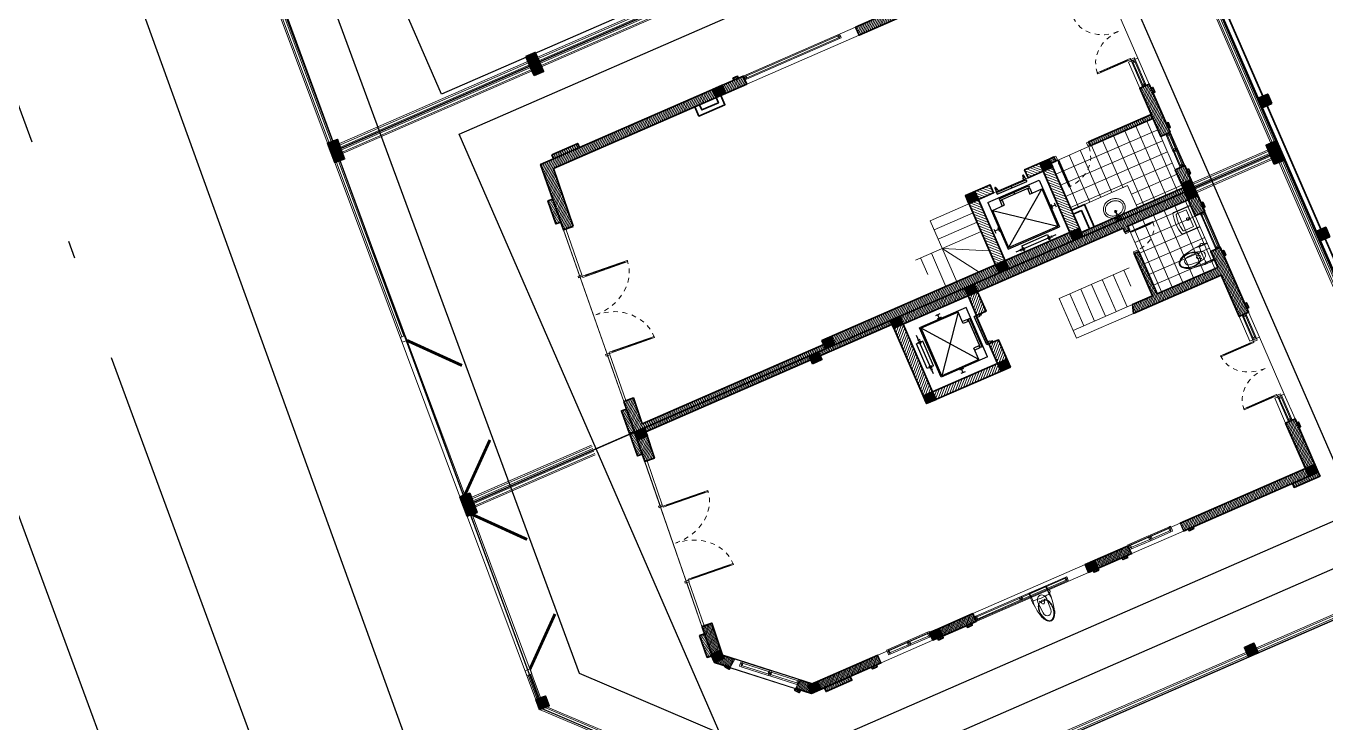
# Model space of a CAD drawing. Header units: millimetres. Extents: x 567980 to 569372, y 2065777 to 2066674.
# Drawn here: x 568688.23 to 568715.82, y 2066384.12 to 2066398.9 of the extents above; entities that cross this region are included whole.
import ezdxf
from ezdxf.xclip import XClip

# ---------------------------------------------------------------- set-up
doc = ezdxf.new("R2010")
doc.units = ezdxf.units.MM
for name, pattern in [('ACAD_ISO10W100', [18.5, 12, -3, 0.5, -3]), ('CENTER', [3, 1.5, -0.5, 0.5, -0.5]), ('HIDDEN', [0.75, 0.5, -0.25]), ('HIDDEN2', [0.1875, 0.125, -0.0625])]:
    doc.linetypes.add(name, pattern=pattern)
for name, color, linetype, lineweight in [('A-COT VACH', 2, 'Continuous', 35), ('A-CUA', 25, 'Continuous', 5), ('A-DIM', 251, 'Continuous', 15), ('A-HATCH', 251, 'Continuous', 5), ('A-NET KHUAT', 250, 'HIDDEN', 9), ('A-NET THAY', 125, 'Continuous', 18), ('A-NOI THAT', 44, 'Continuous', 9), ('A-TRUC', 250, 'CENTER', 5), ('A-TUONG', 255, 'Continuous', 35), ('boDnv', 54, 'Continuous', 25), ('E-NoiThat', 32, 'Continuous', 9)]:
    doc.layers.add(name, color=color, linetype=linetype, lineweight=lineweight)
for name, color, linetype in [('A-NOITHAT', 252, 'Continuous'), ('ChiaLo', 128, 'CENTER'), ('datOlienke', 42, 'Continuous'), ('LogDg', 7, 'Continuous'), ('LoLK', 6, 'Continuous'), ('QH', 7, 'Continuous'), ('QUYEN', 7, 'Continuous'), ('TimDg', 222, 'Continuous'), ('ViaHeS', 32, 'Continuous')]:
    doc.layers.add(name, color=color, linetype=linetype)
doc.styles.add('rms', font='romans.shx', dxfattribs={"width": 0.7, "bigfont": 'vns.shx'})
doc.linetypes.add('ADL', pattern='A,0.125,-0.15,["++",rms,S=0.5,R=0,X=0,Y=-0.2245],-1.35,1.125', length=2.75)
pattern_1 = [(45, (-145477.46, 881910), (-39.7747564, 39.7747564), [])]
pattern_2 = [(45, (-120.69891, 437.5), (-0.0265165043, 0.0265165043), [])]
pattern_3 = [(45, (0, 0), (-39.7748, 39.7748), [])]

# ---------------------------------------------------------------- blocks, each defined once
blk = doc.blocks.new('NEN')
at = {"layer": 'boDnv', "color": 10, "linetype": 'ADL', "ltscale": 0.25}
blk.add_lwpolyline([(156.672, 80.693), (146.026, 101.979), (139.956, 104.181), (-3.204, 41.78), (-5.746, 35.822), (2.49, 13.482), (8.01, 11.127), (154.618, 75.032)], close=True, dxfattribs=at)
at = {"layer": 'ChiaLo', "ltscale": 5}
blk.add_line((21.21, 15.791), (7.393, 47.49), dxfattribs=at)
for points in [[(152.12, 92.029), (-2.661, 24.563)], [(17.383, 24.572), (0.111, 17.044)]]:
    blk.add_lwpolyline(points, dxfattribs=at)
at = {"layer": 'datOlienke'}
blk.add_lwpolyline([(157.758, 80.756), (146.742, 102.783), (139.922, 105.257), (-3.967, 42.538), (-6.821, 35.849), (1.701, 12.732), (8.014, 10.038), (155.411, 74.287)], close=True, dxfattribs=at)
at = {"layer": 'LogDg'}
blk.add_lwpolyline([(-1.168, 12.049), (-9.545, 35.211, -0.395588), (-5.218, 45.265), (140.335, 108.71, -0.398858), (150.687, 104.955), (161.697, 82.941, -0.429738), (157.739, 72.029), (9.552, 7.436, -0.433088)], format="xyb", close=True, dxfattribs=at)
blk.add_lwpolyline([(-68.344, 77.848, 0.398827), (-76.611, 58.929), (-51.692, -9.967, 0.433046), (-40.973, -14.58), (-10.717, -1.397, 0.39741), (-6.406, 8.704), (-33.979, 83.495, 0.431261), (-44.682, 88.062), (-45.111, 87.874, -0.003775), (-68.344, 77.848)], format="xyb", dxfattribs=at)
at = {"layer": 'LoLK'}
for points in [[(10.989, 39.239), (-5.432, 32.081), (-2.661, 24.563), (14.186, 31.906)], [(19.686, 34.303), (14.186, 31.906), (17.383, 24.572), (21.21, 15.791), (26.711, 18.188)], [(14.186, 31.906), (-2.661, 24.563), (0.111, 17.044), (17.383, 24.572)], [(17.383, 24.572), (0.111, 17.044), (1.701, 12.732), (8.014, 10.038), (21.21, 15.791)]]:
    blk.add_lwpolyline(points, close=True, dxfattribs=at)
at = {"layer": 'TimDg', "linetype": 'ACAD_ISO10W100', "ltscale": 0.75}
blk.add_lwpolyline([(-50.184, 141.003), (-36.235, 98.288), (0, 0)], dxfattribs=at)
at = {"layer": 'ViaHeS'}
blk.add_lwpolyline([(157.758, 80.756), (146.742, 102.783), (139.922, 105.257), (-3.967, 42.538), (-6.821, 35.849), (1.701, 12.732), (8.014, 10.038), (155.411, 74.287)], close=True, dxfattribs=at)
blk = doc.blocks.new('NEN M01')
at = {"layer": 'datOlienke'}
blk.add_lwpolyline([(4.737, 4.993), (3.439, 29.587), (-1.824, 34.58), (-158.789, 34.58), (-164.078, 29.588), (-165.502, 4.992), (-160.791, 0), (0, 0)], close=True, dxfattribs=at)
at = {"layer": 'LoLK'}
for points in [[(-146.396, 25.58), (-164.31, 25.58), (-164.773, 17.58), (-146.396, 17.58)], [(-146.396, 17.58), (-164.773, 17.58), (-165.236, 9.58), (-146.396, 9.58)], [(-140.396, 17.58), (-146.396, 17.58), (-146.396, 9.58), (-146.396, 0), (-140.396, 0)], [(-146.396, 9.58), (-165.236, 9.58), (-165.502, 4.992), (-160.791, 0), (-146.396, 0)]]:
    blk.add_lwpolyline(points, close=True, dxfattribs=at)
blk = doc.blocks.new('cot 220')
at = {"layer": 'A-COT VACH'}
h = blk.add_hatch(color=256, dxfattribs=at)
h.dxf.hatch_style = 1
h.paths.add_polyline_path([(110, 110), (-110, 110), (-110, -110), (110, -110)])
blk.add_lwpolyline([(-110, -110), (110, -110), (110, 110), (-110, 110)], close=True, dxfattribs=at)
blk = doc.blocks.new('MB T1 A6...')
at = {"layer": 'A-TUONG'}
for p, q in [((6, -2), (6, -14.11)), ((5.89, -2.22), (5.89, -6.8)), ((5.89, -7.02), (5.89, -9.88)), ((5.89, -10.1), (5.89, -13.78))]:
    blk.add_line(p, q, dxfattribs=at)
at = {"layer": 'A-COT VACH', "xscale": 0.001, "yscale": 0.001, "zscale": 0.001}
for p in [(5.89, -6.91), (5.89, -9.99)]:
    blk.add_blockref('cot 220', p, dxfattribs=at)
blk = doc.blocks.new('AP11B2')
at = {"layer": 'A-NOITHAT'}
for p, q in [((-435, 1392), (-435, 1442)), ((-385, 1392), (-385, 1442)), ((-335, 1442), (-385, 1442)), ((360, 1492), (-360, 1492)), ((-360, 1342), (-360, 1492)), ((-335, 1392), (-335, 1442)), ((385, 1442), (335, 1442)), ((335, 1392), (335, 1442)), ((360, 1342), (360, 1492)), ((385, 1392), (385, 1442)), ((435, 1392), (435, 1442)), ((-725, 166), (-725, 1292)), ((725, 1292), (-725, 1292)), ((-695, 366), (-695, 1262)), ((695, 1262), (-695, 1262)), ((695, 366), (-695, 1262)), ((-695, 366), (695, 1262)), ((558, 1417), (-568, 1417)), ((-335, 1392), (-385, 1392)), ((360, 1342), (-360, 1342)), ((385, 1392), (335, 1392)), ((695, 366), (695, 1262)), ((725, 166), (725, 1292)), ((-850, 757), (-850, 857)), ((-750, 807), (-850, 807)), ((-750, 757), (-750, 857)), ((750, 757), (750, 857)), ((750, 807), (850, 807)), ((850, 757), (850, 857)), ((-360, 366), (-695, 366)), ((-420, 246), (-420, 366)), ((-360, 246), (-360, 366)), ((695, 366), (360, 366)), ((360, 246), (360, 366)), ((420, 246), (420, 366)), ((725, 166), (-725, 166)), ((-360, 246), (-420, 246)), ((417, 226), (-417, 226)), ((-417, 186), (-417, 226)), ((417, 186), (-417, 186)), ((417, 79), (-417, 79)), ((-417, 39), (-417, 79)), ((417, 39), (-417, 39)), ((-407, -67), (-407, 25)), ((-367, 25), (-407, 25)), ((-357, -15), (-357, 15)), ((0, 186), (0, 226)), ((0, 39), (0, 79)), ((357, -15), (357, 15)), ((420, 246), (360, 246)), ((407, 25), (367, 25)), ((407, -67), (407, 25)), ((417, 186), (417, 226)), ((417, 39), (417, 79)), ((-387, -77), (-397, -77)), ((-377, -67), (-377, -25)), ((-367, -25), (-377, -25)), ((377, -25), (367, -25)), ((377, -67), (377, -25)), ((397, -77), (387, -77))]:
    blk.add_line(p, q, dxfattribs=at)
for centre, start, end in [((-367, 15), 0, 90), ((367, 15), 90, 180), ((-397, -67), 180, 270), ((-387, -67), 270, 0), ((-367, -15), 270, 0), ((367, -15), 180, 270), ((387, -67), 180, 270), ((397, -67), 270, 0)]:
    blk.add_arc(centre, 10, start, end, dxfattribs=at)
for p in [(-900, 0), (900, 0)]:
    blk.add_point(p, dxfattribs=at)
blk = doc.blocks.new('thang may')
at = {"layer": 'A-HATCH'}
h = blk.add_hatch(dxfattribs=at)
h.set_pattern_fill('ANSI31', color=256, scale=450)
h.set_pattern_definition(pattern_1)
h.paths.add_polyline_path([(0, 0), (-2120, 0), (-2120, 1940), (-1350, 1940), (-1350, 1720), (-1900, 1720), (-1900, 220), (0, 220)])
h = blk.add_hatch(dxfattribs=at)
h.set_pattern_fill('ANSI31', color=256, scale=450)
h.set_pattern_definition(pattern_1)
edge = h.paths.add_edge_path()
edge.add_line((0, 1720), (0, 1940))
edge.add_line((0, 1940), (-550, 1940))
edge.add_line((-550, 1940), (-550, 1720))
edge.add_line((-550, 1720), (0, 1720))
at = {"layer": 'A-NET THAY'}
blk.add_line((-1350, 1720), (-550, 1720), dxfattribs=at)
at = {"layer": 'A-TUONG'}
blk.add_lwpolyline([(0, 0), (-2120, 0), (-2120, 1940), (-1350, 1940), (-1350, 1720), (-1900, 1720), (-1900, 220), (0, 220)], close=True, dxfattribs=at)
blk.add_lwpolyline([(0, 1720), (0, 1940), (-550, 1940), (-550, 1720), (0, 1720)], dxfattribs=at)
at = {"layer": 'E-NoiThat', "xscale": 0.9583333333333351, "yscale": 0.9583333333333351, "zscale": 0.9583333333333351, "rotation": 180}
blk.add_blockref('AP11B2', (-950, 1744), dxfattribs=at)
blk = doc.blocks.new('A$C309909F8')
at = {"linetype": 'Continuous'}
for p, q in [((0, 0), (0, 393)), ((62, 125), (62, 345)), ((537, 125), (537, 345)), ((600, 0), (600, 393)), ((600, 62), (0, 62)), ((537, 125), (62, 125)), ((600, 0), (0, 0))]:
    blk.add_line(p, q, dxfattribs=at)
blk.add_circle((300, 172), 32.5, dxfattribs=at)
for centre, radius, start, end in [((25, 393), 25, 103.0639, 180), ((300, -792), 1242, 76.9429, 103.0639), ((85, 345), 22.5, 100.7136, 180), ((300, -792), 1179, 79.2936, 100.7136), ((515, 345), 22.5, 0, 79.2936), ((575, 393), 25, 0, 76.9429)]:
    blk.add_arc(centre, radius, start, end, dxfattribs=at)
blk = doc.blocks.new('xi')
for p, q in [((31751, -119432), (31751, -119586)), ((31977, -119418), (31763, -119418)), ((31977, -119418), (32191, -119418)), ((32202, -119432), (32202, -119586)), ((31855, -119684), (31870, -119914)), ((31858, -119700), (31867, -119700)), ((31879, -119691), (32075, -119691)), ((31900, -119663), (31900, -119691)), ((31902, -119661), (31912, -119661)), ((31914, -119663), (31914, -119691)), ((31914, -119678), (31927, -119678)), ((31929, -119680), (31929, -119691)), ((32025, -119680), (32025, -119691)), ((32040, -119678), (32027, -119678)), ((32040, -119663), (32040, -119691)), ((32052, -119661), (32042, -119661)), ((32054, -119663), (32054, -119691)), ((32098, -119684), (32083, -119914)), ((32096, -119700), (32087, -119700)), ((32234, -119513), (32202, -119517)), ((32215, -119526), (32202, -119526)), ((32215, -119563), (32202, -119563)), ((32234, -119573), (32202, -119569)), ((32215, -119516), (32215, -119571)), ((32256, -119534), (32256, -119553))]:
    blk.add_line(p, q)
blk.add_circle((31977, -119703), 42.5)
for points in [[(31726, -119541), (31726, -119510), (31728, -119478), (31732, -119447)], [(31732, -119447), (31733, -119431), (31746, -119418), (31763, -119418)], [(31751, -119432), (31751, -119424), (31758, -119418), (31766, -119418)], [(32187, -119418), (32195, -119418), (32202, -119424), (32202, -119432)], [(32191, -119418), (32207, -119418), (32220, -119431), (32221, -119447)], [(32221, -119447), (32224, -119469), (32226, -119492), (32226, -119514)], [(31732, -119673), (31727, -119629), (31725, -119585), (31726, -119541)], [(31790, -119971), (31759, -119874), (31740, -119774), (31732, -119673)], [(31735, -119709), (31735, -119679), (31738, -119650), (31744, -119622)], [(31744, -119622), (31747, -119614), (31752, -119607), (31758, -119601)], [(31758, -119601), (31754, -119597), (31751, -119592), (31751, -119586)], [(31977, -119611), (31904, -119610), (31831, -119607), (31758, -119601)], [(31801, -119805), (31810, -119769), (31827, -119734), (31850, -119704)], [(31820, -119788), (31832, -119754), (31849, -119723), (31871, -119695)], [(31850, -119704), (31852, -119701), (31854, -119700), (31858, -119700)], [(31871, -119695), (31873, -119692), (31875, -119691), (31879, -119691)], [(31900, -119663), (31900, -119662), (31901, -119661), (31902, -119661)], [(31912, -119661), (31913, -119661), (31914, -119662), (31914, -119663)], [(31927, -119678), (31928, -119678), (31929, -119679), (31929, -119680)], [(32195, -119601), (32122, -119607), (32050, -119610), (31977, -119611)], [(32025, -119680), (32025, -119679), (32026, -119678), (32027, -119678)], [(32040, -119663), (32040, -119662), (32041, -119661), (32042, -119661)], [(32052, -119661), (32053, -119661), (32054, -119662), (32054, -119663)], [(32075, -119691), (32078, -119691), (32081, -119692), (32083, -119695)], [(32083, -119695), (32104, -119723), (32122, -119754), (32134, -119788)], [(32096, -119700), (32099, -119700), (32102, -119701), (32104, -119704)], [(32104, -119704), (32127, -119734), (32143, -119769), (32152, -119805)], [(32221, -119673), (32214, -119774), (32194, -119874), (32163, -119971)], [(32202, -119586), (32202, -119592), (32199, -119597), (32195, -119601)], [(32195, -119601), (32201, -119607), (32206, -119614), (32209, -119622)], [(32209, -119622), (32215, -119650), (32218, -119679), (32218, -119709)], [(32228, -119573), (32227, -119606), (32225, -119639), (32221, -119673)], [(31797, -119926), (31789, -119886), (31790, -119845), (31801, -119805)], [(31803, -120001), (31798, -119992), (31793, -119981), (31790, -119971)], [(31899, -120097), (31831, -120035), (31796, -119943), (31805, -119851)], [(31882, -120098), (31839, -120049), (31809, -119990), (31797, -119926)], [(31868, -120091), (31842, -120065), (31820, -120035), (31803, -120001)], [(31805, -119851), (31807, -119829), (31812, -119808), (31820, -119788)], [(31977, -120018), (31919, -120018), (31872, -119972), (31870, -119914)], [(32083, -119914), (32082, -119972), (32034, -120018), (31977, -120018)], [(32148, -119851), (32158, -119943), (32123, -120035), (32054, -120097)], [(32157, -119926), (32144, -119990), (32115, -120049), (32071, -120098)], [(32151, -120001), (32134, -120035), (32112, -120065), (32085, -120091)], [(32134, -119788), (32141, -119808), (32146, -119829), (32148, -119851)], [(32163, -119971), (32160, -119981), (32156, -119992), (32151, -120001)], [(32152, -119805), (32163, -119845), (32165, -119886), (32157, -119926)], [(31977, -120138), (31936, -120138), (31896, -120121), (31868, -120091)], [(32054, -120097), (32010, -120138), (31943, -120138), (31899, -120097)], [(32085, -120091), (32057, -120121), (32018, -120138), (31977, -120138)]]:
    blk.add_open_spline(points, degree=3)
for points in [[(31855, -119684), (31847, -119617), (31896, -119556), (31963, -119549), (31968, -119548), (31972, -119548), (31977, -119548)], [(31977, -119548), (32044, -119548), (32099, -119603), (32099, -119670), (32099, -119675), (32099, -119679), (32098, -119684)], [(32234, -119513), (32245, -119512), (32256, -119521), (32256, -119533), (32256, -119534), (32256, -119534), (32256, -119534)], [(32256, -119553), (32256, -119564), (32246, -119574), (32234, -119574), (32234, -119574), (32234, -119574), (32234, -119573)], [(32071, -120098), (32024, -120150), (31944, -120154), (31892, -120107), (31888, -120104), (31885, -120101), (31882, -120098)]]:
    blk.add_open_spline(points, degree=3, knots=[0, 0, 0, 0, 1, 1, 1, 2, 2, 2, 2])
blk = doc.blocks.new('*U404')
at = {"layer": 'A-CUA', "color": 32}
for points in [[(60, -40), (45, -40), (45, -18), (0, -18), (0, -40), (0, -40), (0, -82), (0, -82), (0, -103), (45, -103), (45, -82), (60, -82)], [(30, -82), (60, -82), (60, -40), (30, -40)], [(1292, -82), (1262, -82), (1262, -40), (1292, -40)], [(1322, -82), (1307, -82), (1307, -40), (1322, -40), (1322, -18), (1277, -18), (1277, -40), (1292, -40), (1292, -82), (1277, -82), (1277, -103), (1322, -103)], [(1307, -82), (1337, -82), (1337, -40), (1307, -40)], [(2540, -40), (2555, -40), (2555, -18), (2600, -18), (2600, -40), (2600, -40), (2600, -82), (2600, -82), (2600, -103), (2555, -103), (2555, -82), (2540, -82)], [(2570, -82), (2540, -82), (2540, -40), (2570, -40)]]:
    blk.add_lwpolyline(points, close=True, dxfattribs=at)
at = {"layer": 'A-CUA', "color": 37, "lineweight": -2}
for points in [[(45, -18), (1277, -18), (1277, -40), (45, -40)], [(45, -82), (1277, -82), (1277, -103), (45, -103)], [(2555, -18), (1322, -18), (1322, -40), (2555, -40)], [(2555, -82), (1322, -82), (1322, -103), (2555, -103)]]:
    blk.add_lwpolyline(points, close=True, dxfattribs=at)
blk = doc.blocks.new('A$C1a95cbaf')
at = {"layer": 'A-HATCH'}
h = blk.add_hatch(dxfattribs=at)
h.set_pattern_fill('ANSI31', color=256, scale=300)
h.set_pattern_definition([(45, (-121341.862, 350750.01), (-26.5165043, 26.5165043), [])])
h.paths.add_polyline_path([(110, 600), (0, 600), (0, 0), (110, 0)])
at = {"layer": 'A-TUONG', "elevation": 0}
blk.add_lwpolyline([(110, 0), (0, 0), (0, 600), (110, 600)], close=True, dxfattribs=at)
blk = doc.blocks.new('*U399')
at = {"layer": 'A-CUA', "color": 32}
for points in [[(60, -40), (45, -40), (45, -10), (0, -10), (0, -40), (0, -40), (0, -90), (0, -90), (0, -120), (45, -120), (45, -90), (60, -90)], [(30, -90), (60, -90), (60, -40), (30, -40)], [(593, -90), (563, -90), (563, -40), (593, -40)], [(623, -90), (608, -90), (608, -40), (623, -40), (623, -10), (578, -10), (578, -40), (593, -40), (593, -90), (578, -90), (578, -120), (623, -120)], [(608, -90), (638, -90), (638, -40), (608, -40)], [(1140, -40), (1155, -40), (1155, -10), (1200, -10), (1200, -40), (1200, -40), (1200, -90), (1200, -90), (1200, -120), (1155, -120), (1155, -90), (1140, -90)], [(1170, -90), (1140, -90), (1140, -40), (1170, -40)]]:
    blk.add_lwpolyline(points, close=True, dxfattribs=at)
at = {"layer": 'A-CUA', "color": 37, "lineweight": -2}
for points in [[(45, -10), (578, -10), (578, -40), (45, -40)], [(45, -90), (578, -90), (578, -120), (45, -120)], [(1155, -10), (623, -10), (623, -40), (1155, -40)], [(1155, -90), (623, -90), (623, -120), (1155, -120)]]:
    blk.add_lwpolyline(points, close=True, dxfattribs=at)
blk = doc.blocks.new('phào cửa')
at = {"layer": 'A-HATCH'}
h = blk.add_hatch(dxfattribs=at)
h.set_pattern_fill('ANSI31', color=256, scale=250)
h.set_pattern_definition([(45, (-237697.46, 7620.01), (-22.097087, 22.097087), [])])
h.paths.add_polyline_path([(0, 0), (0, 110), (-50, 110), (-50, 0)])
at = {"layer": 'A-TUONG'}
blk.add_lwpolyline([(0, 0), (0, 110), (-50, 110), (-50, 0)], close=True, dxfattribs=at)
blk = doc.blocks.new('S1200')
blk.add_wipeout([(220, 1200), (220, 0), (0, 0), (0, 1200)]).dxf.layer = 'A-NET KHUAT'
at = {"layer": 'A-NET THAY'}
blk.add_lwpolyline([(0, 0), (0, 1200), (220, 1200), (220, 0)], close=True, dxfattribs=at)
at = {"layer": 'A-CUA', "rotation": 90}
blk.add_blockref('*U399', (100, 0), dxfattribs=at)
at = {"layer": 'A-TUONG'}
blk.add_blockref('phào cửa', (0, 1310), dxfattribs=at)
at = {"layer": 'A-TUONG', "xscale": -1, "rotation": 180}
blk.add_blockref('phào cửa', (0, -110), dxfattribs=at)
blk = doc.blocks.new('*U397')
at = {"layer": 'A-CUA', "color": 32}
for points in [[(60, -40), (45, -40), (45, -10), (0, -10), (0, -40), (0, -40), (0, -90), (0, -90), (0, -120), (45, -120), (45, -90), (60, -90)], [(30, -90), (60, -90), (60, -40), (30, -40)], [(792, -90), (762, -90), (762, -40), (792, -40)], [(822, -90), (807, -90), (807, -40), (822, -40), (822, -10), (777, -10), (777, -40), (792, -40), (792, -90), (777, -90), (777, -120), (822, -120)], [(807, -90), (837, -90), (837, -40), (807, -40)], [(1540, -40), (1555, -40), (1555, -10), (1600, -10), (1600, -40), (1600, -40), (1600, -90), (1600, -90), (1600, -120), (1555, -120), (1555, -90), (1540, -90)], [(1570, -90), (1540, -90), (1540, -40), (1570, -40)]]:
    blk.add_lwpolyline(points, close=True, dxfattribs=at)
at = {"layer": 'A-CUA', "color": 37, "lineweight": -2}
for points in [[(45, -10), (777, -10), (777, -40), (45, -40)], [(45, -90), (777, -90), (777, -120), (45, -120)], [(1555, -10), (822, -10), (822, -40), (1555, -40)], [(1555, -90), (822, -90), (822, -120), (1555, -120)]]:
    blk.add_lwpolyline(points, close=True, dxfattribs=at)
blk = doc.blocks.new('cum tm 2')
at = {"layer": 'A-HATCH'}
h = blk.add_hatch(dxfattribs=at)
h.set_pattern_fill('ANSI31', color=256, scale=450)
h.set_pattern_definition(pattern_3)
h.paths.add_polyline_path([(0, 0), (0, -220), (-1650, -220), (-1650, -570), (-1870, -570), (-1870, 0)])
h = blk.add_hatch(dxfattribs=at)
h.set_pattern_fill('ANSI31', color=256, scale=450)
h.set_pattern_definition(pattern_3)
edge = h.paths.add_edge_path()
edge.add_line((0, -1940), (-1870, -1940))
edge.add_line((-1870, -1940), (-1870, -1370))
edge.add_line((-1870, -1370), (-1650, -1370))
edge.add_line((-1650, -1370), (-1650, -1720))
edge.add_line((-1650, -1720), (0, -1720))
edge.add_line((0, -1720), (0, -1940))
at = {"layer": 'A-NET THAY'}
blk.add_line((-1650, -1370), (-1650, -570), dxfattribs=at)
at = {"layer": 'A-TUONG'}
for points in [[(0, 0), (0, -220), (-1650, -220), (-1650, -570), (-1870, -570), (-1870, 0), (0, 0)], [(0, -1940), (-1870, -1940), (-1870, -1370), (-1650, -1370), (-1650, -1720), (0, -1720), (0, -1940)]]:
    blk.add_lwpolyline(points, dxfattribs=at)
at = {"layer": 'E-NoiThat', "xscale": 0.9583333333333354, "yscale": 0.9583333333333354, "zscale": 0.9583333333333354, "rotation": 270}
blk.add_blockref('AP11B2', (-1674, -970), dxfattribs=at)
blk = doc.blocks.new('A$C78CE4EF6')
at = {"linetype": 'Continuous'}
for points in [[(40, 215, 0.136399), (60, 141, 0.10697), (119, 79, 0.081394), (196, 43, 0.069468), (290, 30, 0.069468), (384, 43, 0.081394), (461, 79, 0.10697), (520, 141, 0.136399), (540, 215, 0.136399), (520, 289, 0.10697), (461, 351, 0.081394), (384, 387, 0.069468), (290, 400, 0.069468), (196, 387, 0.081394), (119, 351, 0.10697), (60, 289, 0.136399)], [(83, 215, 0.136399), (97, 164, 0.10697), (144, 114, 0.081394), (208, 84, 0.069468), (290, 73, 0.069468), (372, 84, 0.081394), (436, 114, 0.10697), (483, 164, 0.136399), (497, 215, 0.136399), (483, 266, 0.10697), (436, 316, 0.081394), (372, 346, 0.069468), (290, 357, 0.069468), (208, 346, 0.081394), (144, 316, 0.10697), (97, 266, 0.136399)]]:
    blk.add_lwpolyline(points, format="xyb", close=True, dxfattribs=at)
for points in [[(273, 408), (220, 408), (220, 428), (220, 448), (290, 448), (360, 448), (360, 428), (360, 408), (308, 408)], [(255, 282), (290, 282), (326, 282)], [(323, 438), (258, 438)], [(260, 428), (271, 428)], [(290, 251), (290, 308)], [(320, 428), (310, 428)]]:
    blk.add_lwpolyline(points, dxfattribs=at)
blk.add_lwpolyline([(258, 418), (267, 418, -0.385832), (272, 413), (279, 326, 0.270314), (302, 326), (309, 413, -0.385832), (314, 418), (323, 418)], format="xyb", dxfattribs=at)
for centre, radius in [((240, 428), 20), ((290, 282), 21.6), ((290, 282), 17.2), ((340, 428), 20)]:
    blk.add_circle(centre, radius, dxfattribs=at)
blk = doc.blocks.new('*U370')
at = {"layer": 'A-CUA', "color": 32}
for points in [[(60, -40), (45, -40), (45, -18), (0, -18), (0, -40), (0, -40), (0, -82), (0, -82), (0, -103), (45, -103), (45, -82), (60, -82)], [(30, -82), (60, -82), (60, -40), (30, -40)], [(443, -82), (413, -82), (413, -40), (443, -40)], [(473, -82), (457, -82), (457, -40), (473, -40), (473, -18), (427, -18), (427, -40), (443, -40), (443, -82), (427, -82), (427, -103), (473, -103)], [(457, -82), (487, -82), (487, -40), (457, -40)], [(840, -40), (855, -40), (855, -18), (900, -18), (900, -40), (900, -40), (900, -82), (900, -82), (900, -103), (855, -103), (855, -82), (840, -82)], [(870, -82), (840, -82), (840, -40), (870, -40)]]:
    blk.add_lwpolyline(points, close=True, dxfattribs=at)
at = {"layer": 'A-CUA', "color": 37, "lineweight": -2}
for points in [[(45, -18), (427, -18), (427, -40), (45, -40)], [(45, -82), (427, -82), (427, -103), (45, -103)], [(855, -18), (473, -18), (473, -40), (855, -40)], [(855, -82), (473, -82), (473, -103), (855, -103)]]:
    blk.add_lwpolyline(points, close=True, dxfattribs=at)
blk = doc.blocks.new('*U401')
at = {"layer": 'A-CUA', "color": 32}
for points in [[(60, -40), (45, -40), (45, -18), (0, -18), (0, -40), (0, -40), (0, -82), (0, -82), (0, -103), (45, -103), (45, -82), (60, -82)], [(30, -82), (60, -82), (60, -40), (30, -40)], [(2540, -40), (2555, -40), (2555, -18), (2600, -18), (2600, -40), (2600, -40), (2600, -82), (2600, -82), (2600, -103), (2555, -103), (2555, -82), (2540, -82)], [(2570, -82), (2540, -82), (2540, -40), (2570, -40)]]:
    blk.add_lwpolyline(points, close=True, dxfattribs=at)
at = {"layer": 'A-CUA', "color": 37, "lineweight": -2}
for points in [[(45, -18), (2555, -18), (2555, -40), (45, -40)], [(45, -82), (2555, -82), (2555, -103), (45, -103)]]:
    blk.add_lwpolyline(points, close=True, dxfattribs=at)
blk = doc.blocks.new('*U377')
blk.add_line((-100, 70), (-867, 70))
for points in [[(147, 1067), (147, 1007), (40, 1007), (40, 1017), (0, 1017), (0, 1067)], [(0, 50), (-967, 50), (-967, 90), (0, 90)], [(-100, 50), (-100, 90), (-867, 90), (-867, 50)], [(147, 0), (147, 60), (40, 60), (40, 50), (0, 50), (0, 0)]]:
    blk.add_lwpolyline(points, close=True)
at = {"linetype": 'HIDDEN'}
blk.add_arc((0, 50), 967, 90, 180, dxfattribs=at)
blk = doc.blocks.new('*U367')
at = {"layer": 'A-CUA', "color": 32}
for points in [[(60, -40), (45, -40), (45, -18), (0, -18), (0, -40), (0, -40), (0, -82), (0, -82), (0, -103), (45, -103), (45, -82), (60, -82)], [(30, -82), (60, -82), (60, -40), (30, -40)], [(940, -40), (955, -40), (955, -18), (1000, -18), (1000, -40), (1000, -40), (1000, -82), (1000, -82), (1000, -103), (955, -103), (955, -82), (940, -82)], [(970, -82), (940, -82), (940, -40), (970, -40)]]:
    blk.add_lwpolyline(points, close=True, dxfattribs=at)
at = {"layer": 'A-CUA', "color": 37, "lineweight": -2}
for points in [[(45, -18), (955, -18), (955, -40), (45, -40)], [(45, -82), (955, -82), (955, -103), (45, -103)]]:
    blk.add_lwpolyline(points, close=True, dxfattribs=at)
blk = doc.blocks.new('*U376')
blk.add_line((-70, 100), (-70, 600))
for points in [[(-50, 0), (-50, 700), (-90, 700), (-90, 0)], [(-50, 100), (-90, 100), (-90, 600), (-50, 600)], [(-800, -147), (-740, -147), (-740, -40), (-750, -40), (-750, 0), (-800, 0)], [(0, -147), (-60, -147), (-60, -40), (-50, -40), (-50, 0), (0, 0)]]:
    blk.add_lwpolyline(points, close=True)
at = {"linetype": 'HIDDEN'}
blk.add_arc((-50, 0), 700, 90, 180, dxfattribs=at)
blk = doc.blocks.new('*U525')
for p, q in [((90, -100), (50, -100)), ((70, -100), (70, -1250)), ((2710, -100), (2750, -100)), ((2730, -100), (2730, -1250)), ((90, -1250), (50, -1250)), ((2710, -1250), (2750, -1250))]:
    blk.add_line(p, q)
for points in [[(0, 113), (60, 113), (60, 40), (50, 40), (50, 0), (0, 0)], [(50, 0), (90, 0), (90, -1350), (50, -1350)], [(2750, 0), (2710, 0), (2710, -1350), (2750, -1350)], [(2800, 113), (2740, 113), (2740, 40), (2750, 40), (2750, 0), (2800, 0)]]:
    blk.add_lwpolyline(points, close=True)
at = {"linetype": 'HIDDEN2'}
for centre, start, end in [((50, 0), 270, 0), ((2750, 0), 180, 270)]:
    blk.add_arc(centre, 1350, start, end, dxfattribs=at)
blk = doc.blocks.new('CUA DI T1')
at = {"layer": 'A-HATCH'}
h = blk.add_hatch(dxfattribs=at)
h.set_pattern_fill('ANSI31', color=256, scale=300)
h.set_pattern_definition([(45, (-145597.46, 362519.84), (-26.5165043, 26.5165043), [])])
h.paths.add_polyline_path([(-6100, -109), (-5500, -109), (-5500, 0), (-6100, 0)])
edge = h.paths.add_edge_path()
edge.add_line((-600, -108), (0, -111))
edge.add_line((0, -111), (0, 2))
edge.add_line((0, 2), (-600, -1))
edge.add_line((-600, -1), (-600, -108))
at = {"layer": 'A-CUA', "elevation": 0}
for points in [[(-5300, 1), (-4100, 1), (-4100, 51), (-5300, 51)], [(-800, 1), (-2000, 1), (-2000, 51), (-800, 51)]]:
    blk.add_lwpolyline(points, close=True, dxfattribs=at)
at = {"layer": 'A-NET THAY'}
for q in [(-786, 1, 0), (-800, 1, 0)]:
    blk.add_line((-5300, 1, 0), q, dxfattribs=at)
at = {"layer": 'A-TUONG'}
for p, q in [((-5300, 1, 0), (-5300, 220, 0)), ((-800, 1, 0), (-800, 220, 0))]:
    blk.add_line(p, q, dxfattribs=at)
at = {"layer": 'A-TUONG', "elevation": 0}
blk.add_lwpolyline([(-5500, 1), (-5500, -109), (-6100, -109), (-6100, 1), (-5500, 1)], dxfattribs=at)
blk.add_lwpolyline([(-600, 0), (0, 1), (0, -109), (-600, -110)], close=True, dxfattribs=at)
at = {"layer": 'A-CUA', "extrusion": (-2.7819e-13, -5.44958e-10, -1), "xscale": 0.7500000000000021, "yscale": 0.7500000000000021, "zscale": -0.7500000000000019, "rotation": 180.059778475144}
blk.add_blockref('*U525', (4100, 53, 0), dxfattribs=at)
blk = doc.blocks.new('*U400')
at = {"layer": 'A-CUA', "color": 32}
for points in [[(60, -40), (45, -40), (45, -18), (0, -18), (0, -40), (0, -40), (0, -82), (0, -82), (0, -103), (45, -103), (45, -82), (60, -82)], [(30, -82), (60, -82), (60, -40), (30, -40)], [(640, -40), (655, -40), (655, -18), (700, -18), (700, -40), (700, -40), (700, -82), (700, -82), (700, -103), (655, -103), (655, -82), (640, -82)], [(670, -82), (640, -82), (640, -40), (670, -40)]]:
    blk.add_lwpolyline(points, close=True, dxfattribs=at)
at = {"layer": 'A-CUA', "color": 37, "lineweight": -2}
for points in [[(45, -18), (655, -18), (655, -40), (45, -40)], [(45, -82), (655, -82), (655, -103), (45, -103)]]:
    blk.add_lwpolyline(points, close=True, dxfattribs=at)
blk = doc.blocks.new('*U375')
for p, q in [((90, -100), (50, -100)), ((70, -100), (70, -917)), ((2043, -100), (2083, -100)), ((2063, -100), (2063, -917)), ((90, -917), (50, -917)), ((2043, -917), (2083, -917))]:
    blk.add_line(p, q)
for points in [[(0, 113), (60, 113), (60, 40), (50, 40), (50, 0), (0, 0)], [(50, 0), (90, 0), (90, -1017), (50, -1017)], [(2083, 0), (2043, 0), (2043, -1017), (2083, -1017)], [(2133, 113), (2073, 113), (2073, 40), (2083, 40), (2083, 0), (2133, 0)]]:
    blk.add_lwpolyline(points, close=True)
at = {"linetype": 'HIDDEN2'}
for centre, start, end in [((50, 0), 270, 0), ((2083, 0), 180, 270)]:
    blk.add_arc(centre, 1017, start, end, dxfattribs=at)
blk = doc.blocks.new('CỦA DI SAU')
at = {"layer": 'A-NET THAY'}
blk.add_line((2200, 0), (3800, 0), dxfattribs=at)
for points in [[(2200, 0), (1500, 0), (1500, -220), (2200, -220)], [(3800, 0), (4500, 0), (4500, -220), (3800, -220)]]:
    blk.add_lwpolyline(points, close=True, dxfattribs=at)
at = {"layer": 'A-CUA', "xscale": -1}
blk.add_blockref('*U400', (2200, -49, 0), dxfattribs=at)
at = {"layer": 'A-CUA', "extrusion": (0, 0, -1), "xscale": -0.7500000000000002, "yscale": 0.7500000000000002, "zscale": -0.7500000000000002}
blk.add_blockref('*U375', (-2200, -152), dxfattribs=at)
at = {"layer": 'A-CUA'}
blk.add_blockref('*U400', (3800, -49), dxfattribs=at)
at = {"layer": 'A-TUONG', "xscale": -1, "rotation": 90}
blk.add_blockref('phào cửa', (1390, 0, 0), dxfattribs=at)
at = {"layer": 'A-TUONG', "rotation": 270}
blk.add_blockref('phào cửa', (4610, 0, 0), dxfattribs=at)
blk = doc.blocks.new('cum dh a3.3.1.6.7')
at = {"layer": 'A-HATCH'}
h = blk.add_hatch(dxfattribs=at)
h.set_pattern_fill('ANSI31', color=256, scale=0.3)
h.set_pattern_definition([(45, (-145.69891, 350), (-0.0265165043, 0.0265165043), [])])
h.paths.add_polyline_path([(-6.501, -0.22), (-7.781, -0.22), (-7.781, -3.12), (-8.001, -3.12), (-8.001, 0), (-6.501, 0)])
h.paths.add_polyline_path([(-2.121, -1.62), (-2.121, -0.22), (-1.671, -0.22), (-1.671, 0), (-3.501, 0), (-3.501, -0.22), (-2.341, -0.22), (-2.341, -2.249), (-2.121, -2.191), (-2.121, -1.73), (-0.931, -1.73), (-0.931, -1.62)])
h.paths.add_polyline_path([(-0.111, -12.74), (-0.111, -7.04), (-0.221, -7.04), (-0.221, -1.73), (-0.331, -1.73), (-0.331, -1.62), (-0.221, -1.62), (-0.221, -0.22), (-0.671, -0.22), (-0.671, 0), (-0.001, 0), (-0.001, -12.96), (-0.807, -13.012), (-0.821, -12.793)])
h = blk.add_hatch(dxfattribs=at)
h.set_pattern_fill('ANSI31', color=256, scale=0.3)
h.set_pattern_definition(pattern_2)
h.paths.add_polyline_path([(5.274, -12.41), (6.779, -12.3), (6.779, -7.83), (6.999, -7.83), (6.999, -12.52), (5.288, -12.63)])
h.paths.add_polyline_path([(0.797, -12.913), (-0.001, -12.964), (-0.001, 0), (0.599, 0), (0.599, -0.22), (0.109, -0.22), (0.109, -2.58), (0.219, -2.58), (0.219, -8.54), (0.109, -8.54), (0.109, -12.744), (0.783, -12.695)])
h = blk.add_hatch(dxfattribs=at)
h.set_pattern_fill('ANSI31', color=256, scale=0.3)
h.set_pattern_definition(pattern_2)
h.paths.add_polyline_path([(6.999, -5.23), (6.779, -5.23), (6.779, -3.8), (6.999, -3.8)])
h.paths.add_polyline_path([(5.799, 0), (6.999, 0), (6.999, -2.2), (6.779, -2.2), (6.779, -0.22), (5.799, -0.22)])
h.paths.add_polyline_path([(1.499, 0), (2.799, 0), (2.799, -0.22), (1.499, -0.22)])
h.paths.add_polyline_path([(2.089, -2.47), (2.089, -2.58), (1.979, -2.58), (1.979, -2.47)])
h.paths.add_polyline_path([(2.089, -1.67), (2.089, -0.22), (1.979, -0.22), (1.979, -1.67)])
at = {"layer": 'A-HATCH', "ltscale": 100, "transparency": 33554687}
h = blk.add_hatch(dxfattribs=at)
h.set_pattern_fill('_USER', color=256, scale=0.3, double=1, pattern_type=0)
h.set_pattern_definition([(360, (-5239.4902, -142.6809), (1e-17, 0.3), []), (90, (-5239.4902, -142.6809), (-0.3, 3e-17), [])])
h.paths.add_polyline_path([(-0.221, -0.22), (-0.671, -0.22), (-1.671, -0.22), (-2.121, -0.22), (-2.121, -1.62), (-0.931, -1.62), (-0.331, -1.62), (-0.221, -1.62)])
h = blk.add_hatch(dxfattribs=at)
h.set_pattern_fill('_USER', color=256, scale=0.3, double=1, pattern_type=0)
h.set_pattern_definition([(360, (-5295.39034, -142.6809), (1e-17, 0.3), []), (90, (-5295.39034, -142.6809), (-0.3, 3e-17), [])])
h.paths.add_polyline_path([(0.709, -1.28), (0.709, -2.58), (1.979, -2.58), (1.979, -2.47), (1.979, -1.67), (1.979, -0.22), (1.499, -0.22), (0.599, -0.22), (0.109, -0.22), (0.109, -1.28)])
at = {"layer": 'A-HATCH'}
h = blk.add_hatch(dxfattribs=at)
h.set_pattern_fill('ANSI31', color=256, scale=0.25)
h.set_pattern_definition([(45, (-245.698912, 2), (-0.022097087, 0.022097087), [])])
h.paths.add_polyline_path([(-7.781, -4.32), (-7.781, -5.32), (-8.001, -5.32), (-8.001, -4.32)])
h.paths.add_polyline_path([(-7.781, -10.12), (-7.781, -11.64), (-6.184, -13.14), (-5.312, -13.079), (-5.298, -13.299), (-6.271, -13.36), (-8.001, -11.735), (-8.001, -10.12)])
h.paths.add_polyline_path([(-7.781, -7.92), (-8.001, -7.92), (-8.001, -8.7), (-7.781, -8.7)])
at = {"layer": 'A-NET THAY'}
for p, q in [((-0.931, -1.62, 0), (-0.331, -1.62, 0)), ((1.979, -2.47, 0), (1.979, -1.67, 0)), ((-1.671, -2.07, 0), (-1.221, -2.07, 0)), ((-1.221, -1.949, 0), (-1.221, -3.57, 0)), ((-2.121, -2.32, 0), (-1.221, -2.32, 0)), ((-2.121, -2.57, 0), (-1.221, -2.57, 0)), ((-2.121, -2.82, 0), (-1.221, -2.82, 0)), ((-2.121, -3.07, 0), (-1.221, -3.07, 0)), ((-2.121, -3.32, 0), (-1.221, -3.32, 0)), ((-2.121, -3.57, 0), (-1.221, -3.57, 0)), ((1.119, -5.42, 0), (0.599, -4.52, 0)), ((1.119, -4.52, 0), (1.119, -6.041, 0)), ((1.369, -4.52, 0), (1.369, -5.42, 0)), ((1.619, -4.52, 0), (1.619, -5.42, 0)), ((1.869, -4.52, 0), (1.869, -5.42, 0)), ((1.119, -5.42, 0), (0.219, -4.9, 0)), ((1.869, -5.42, 0), (0.219, -5.42, 0)), ((1.119, -5.67, 0), (0.219, -5.67, 0)), ((1.119, -5.92, 0), (0.668, -5.92, 0))]:
    blk.add_line(p, q, dxfattribs=at)
at = {"layer": 'A-NET THAY', "elevation": 0}
for points in [[(-1.671, 0), (-0.671, 0), (-0.671, -0.22), (-1.671, -0.22)], [(1.499, -0.22), (0.599, -0.22), (0.599, 0), (1.499, 0)], [(6.999, -7.83), (6.779, -7.83), (6.779, -5.23), (6.999, -5.23)], [(-8.001, -7.92), (-7.781, -7.92), (-7.781, -5.32), (-8.001, -5.32)]]:
    blk.add_lwpolyline(points, close=True, dxfattribs=at)
blk.add_lwpolyline([(-2.121, -2.191), (-2.121, -3.57), (-2.341, -3.57), (-2.341, -2.249)], dxfattribs=at)
at = {"layer": 'A-NOI THAT', "elevation": 0}
blk.add_lwpolyline([(0.109, -2.28), (0.709, -2.28), (0.709, -1.28), (0.109, -1.28)], close=True, dxfattribs=at)
at = {"layer": 'A-TRUC', "linetype": 'CENTER', "ltscale": 0.5}
blk.add_lwpolyline([(-7.891, -11.687), (-7.891, -11.687)], dxfattribs=at)
at = {"layer": 'A-TRUC', "linetype": 'CENTER', "ltscale": 0.5, "elevation": 0}
blk.add_lwpolyline([(-6.161, -13.312), (-6.161, -13.312)], dxfattribs=at)
at = {"layer": 'A-TUONG'}
blk.add_line((-2.231, -7.04, 0), (-2.341, -7.04, 0), dxfattribs=at)
at = {"layer": 'A-TUONG', "elevation": 0}
for points in [[(-6.501, -0.22), (-7.781, -0.22), (-7.781, -3.12), (-8.001, -3.12), (-8.001, 0), (-6.501, 0)], [(-2.121, -1.62), (-2.121, -0.22), (-1.671, -0.22), (-1.671, 0), (-3.501, 0), (-3.501, -0.22), (-2.341, -0.22), (-2.341, -2.249), (-2.121, -2.191), (-2.121, -1.73), (-0.931, -1.73), (-0.931, -1.62)], [(0.797, -12.913), (-0.001, -12.964), (-0.001, 0), (0.599, 0), (0.599, -0.22), (0.109, -0.22), (0.109, -2.58), (0.219, -2.58), (0.219, -8.54), (0.109, -8.54), (0.109, -12.744), (0.783, -12.695)], [(1.499, 0), (2.799, 0), (2.799, -0.22), (1.499, -0.22)], [(2.089, -1.67), (2.089, -0.22), (1.979, -0.22), (1.979, -1.67)], [(2.089, -2.47), (2.089, -2.58), (1.979, -2.58), (1.979, -2.47)], [(-7.781, -10.12), (-7.781, -11.64), (-6.184, -13.14), (-5.312, -13.079), (-5.298, -13.297), (-6.271, -13.36), (-8.001, -11.735), (-8.001, -10.12)]]:
    blk.add_lwpolyline(points, close=True, dxfattribs=at)
for points in [[(-0.111, -12.74), (-0.111, -7.04), (-0.221, -7.04), (-0.221, -1.73), (-0.331, -1.73), (-0.331, -1.62), (-0.221, -1.62), (-0.221, -0.22), (-0.671, -0.22), (-0.671, 0), (-0.001, 0), (-0.001, -12.96), (-0.807, -13.012), (-0.821, -12.793), (-0.111, -12.74), (-0.111, -12.74)], [(0.109, -2.28), (0.709, -2.28), (0.709, -2.58)], [(0.109, -2.39), (0.599, -2.39), (0.599, -2.58)], [(6.999, -5.23), (6.779, -5.23), (6.779, -3.8), (6.999, -3.8), (6.999, -5.23)], [(-7.781, -4.32), (-7.781, -5.32), (-8.001, -5.32), (-8.001, -4.32), (-7.781, -4.32)], [(5.274, -12.41), (6.779, -12.3), (6.779, -7.83), (6.999, -7.83), (6.999, -12.52), (5.288, -12.63), (5.274, -12.41)], [(6.779, -8.43), (6.529, -8.43), (6.529, -9.03), (6.779, -9.03)], [(6.779, -8.54), (6.639, -8.54), (6.639, -8.92), (6.779, -8.92)], [(-6.271, -13.36), (-8.001, -11.735)]]:
    blk.add_lwpolyline(points, dxfattribs=at)
at = {"layer": 'A-COT VACH', "yscale": 0.001, "zscale": 0.001, "rotation": 359.9999999999999}
for p, xscale in [((-7.891, -0.11), 0.001), ((-0.111, -0.11, 0), 0.001), ((0.109, -0.11, 0), 0.001), ((0.109, -2.69, 0), 0.001), ((1.979, -2.69, 0), 0.001), ((0.109, -4.41, 0), 0.001), ((1.979, -4.41, 0), 0.001), ((-7.891, -5.21), 0.001), ((-2.231, -5.21), -0.001), ((-0.111, -5.21), 0.001), ((-2.231, -6.93), -0.001), ((-0.111, -6.93), 0.001), ((0.109, -8.43, 0), 0.001), ((6.889, -8.43, 0), 0.001), ((-0.111, -8.81), 0.001), ((-0.111, -12.85, 0), 0.001)]:
    blk.add_blockref('cot 220', p, dxfattribs=dict(at, xscale=xscale))
at = {"layer": 'A-CUA', "zscale": 0.001}
for name, p, xscale, yscale, rotation in [('*U367', (-1.671, 0, 0), 0.001, 0.001, 359.9999999999999), ('*U370', (0.599, 0, 0), 0.001, 0.001, 359.9999999999999), ('*U401', (7.017, -7.83, 0), -0.0009999999999999998, 0.0009999999999999998, 270), ('*U404', (-8.001, -7.92, 0), 0.001, 0.001, 90)]:
    blk.add_blockref(name, p, dxfattribs=dict(at, xscale=xscale, yscale=yscale, rotation=rotation))
at = {"layer": 'A-CUA', "extrusion": (0, 0, -1), "xscale": -0.0007500000000000002, "yscale": 0.0007500000000000002, "zscale": -0.0007500000000000002}
for name, p in [('*U376', (0.331, -1.62, 0)), ('*U377', (-1.979, -2.47, 0))]:
    blk.add_blockref(name, p, dxfattribs=at)
at = {"layer": 'A-DIM'}
for p, xscale, yscale, zscale, rotation in [((6.087, -12.579, 0), 0.0009999999999999998, 0.0009999999999999998, 0.0009999999999999998, 3.621877358030205), ((-0.008, -12.961, 0), 0.000999999999999998, 0.000999999999999998, 0.000999999999999998, 3.65176661248409)]:
    blk.add_blockref('CUA DI T1', p, dxfattribs=dict(at, xscale=xscale, yscale=yscale, zscale=zscale, rotation=rotation))
at = {"layer": 'A-NOI THAT'}
for name, p, xscale, yscale, zscale, rotation in [('xi', (-33.648, 119.198, 0), 0.001, 0.001, 0.001, 359.9999999999999), ('A$C309909F8', (-0.371, -0.22, 0), 0.001, 0.001, 0.001, 179.9999999999999), ('xi', (137.306, -32.757), -0.0009999999999999998, 0.0009999999999999998, 0.001, 270), ('A$C78CE4EF6', (0.601, -1.46, 0), -0.001100000000000001, 0.001100000000000001, 0.0011, 90)]:
    blk.add_blockref(name, p, dxfattribs=dict(at, xscale=xscale, yscale=yscale, zscale=zscale, rotation=rotation))
at = {"layer": 'A-TUONG'}
for name, p, xscale, yscale, zscale, rotation in [('A$C1a95cbaf', (-8.111, -0.6, 0), 0.001, 0.001, 0.001, 359.9999999999999), ('CỦA DI SAU', (-8.001, 0, 0), 0.001, 0.001, 0.001, 359.9999999999999), ('phào cửa', (-1.781, 0, 0), -0.001, 0.001, 0.001, 90), ('phào cửa', (-0.561, 0, 0), 0.0009999999999999998, 0.0009999999999999998, 0.0009999999999999998, 270), ('phào cửa', (0.489, 0, 0), -0.001, 0.001, 0.001, 90), ('phào cửa', (1.609, 0, 0), 0.0009999999999999998, 0.0009999999999999998, 0.0009999999999999998, 270), ('CỦA DI SAU', (7.299, 0), -0.001, 0.001, 0.001, 359.9999999999999), ('cum tm 2', (0.219, -2.58, 0), -0.001, 0.001, 0.001, 359.9999999999999), ('phào cửa', (-8.001, -5.21, 0), 0.001, 0.001, 0.001, 359.9999999999999), ('thang may', (-0.221, -7.04, 0), 0.001, 0.001, 0.001, 359.9999999999999), ('phào cửa', (6.999, -7.94, 0), 0.001, 0.001, 0.001, 179.9999999999999), ('phào cửa', (-8.001, -8.03, 0), -0.001, 0.001, 0.001, 179.9999999999999), ('A$C1a95cbaf', (-8.111, -11.435, 0), 0.001, 0.001, 0.001, 359.9999999999999), ('A$C1a95cbaf', (6.998, -12.22, 0), 0.001, 0.001, 0.001, 359.9999999999999)]:
    blk.add_blockref(name, p, dxfattribs=dict(at, xscale=xscale, yscale=yscale, zscale=zscale, rotation=rotation))
at = {"layer": 'A-TUONG', "yscale": 0.001, "zscale": 0.001}
for p, xscale, rotation in [((-8.001, -4.32), 0.001, 359.9999999999999), ((-8.001, -8.92), -0.001, 179.9999999999999)]:
    blk.add_blockref('S1200', p, dxfattribs=dict(at, xscale=xscale, rotation=rotation))
blk.add_wipeout([(-7.569, -11.84), (-7.72, -12), (-6.553, -13.095), (-6.403, -12.936)]).translate(0, 0, 0).dxf.layer = 'A-NET KHUAT'
at = {"layer": 'A-NET THAY', "elevation": 0}
blk.add_lwpolyline([(-7.569, -11.84), (-6.403, -12.935), (-6.553, -13.095), (-7.72, -12)], close=True, dxfattribs=at)
at = {"layer": 'A-TUONG', "elevation": 0}
blk.add_lwpolyline([(-7.781, -7.92), (-8.001, -7.92), (-8.001, -8.7), (-7.781, -8.7)], close=True, dxfattribs=at)
at = {"layer": 'A-COT VACH', "xscale": 0.001, "yscale": 0.001, "zscale": 0.001, "rotation": 359.9999999999999}
for p in [(-7.891, -8.81), (-7.891, -11.625), (-6.161, -13.25, 0)]:
    blk.add_blockref('cot 220', p, dxfattribs=at)
at = {"layer": 'A-CUA', "xscale": 0.001, "yscale": 0.001, "zscale": 0.001, "rotation": 316.7736567644152}
blk.add_blockref('*U397', (-7.563, -11.833, 0), dxfattribs=at)
at = {"layer": 'A-TUONG'}
for p, xscale, yscale, zscale, rotation in [((-7.72, -12, 0), 0.0009999999999999996, 0.0009999999999999996, 0.0009999999999999996, 46.80184739476432), ((-6.553, -13.095, 0), -0.0009999999999999992, 0.0009999999999999998, 0.001, 226.7849303682916)]:
    blk.add_blockref('phào cửa', p, dxfattribs=dict(at, xscale=xscale, yscale=yscale, zscale=zscale, rotation=rotation))
blk = doc.blocks.new('MBT1 MO1')
at = {"layer": 'LoLK'}
ref = blk.add_blockref('cum dh a3.3.1.6.7', (-148.396, 10.151), dxfattribs=dict(at, xscale=-0.8571, rotation=270))
XClip(ref).set_block_clipping_path([(8.904031907, -13.8503050344), (17.9999999888, 0.3966476971)])
at = {"layer": 'LoLK', "xscale": -1}
blk.add_blockref('MB T1 A6...', (-140.396, 17.58), dxfattribs=at)
at = {"layer": 'LoLK'}
ref = blk.add_blockref('cum dh a3.3.1.6.7', (-148.396, 9.58), dxfattribs=dict(at, xscale=-0.8225, rotation=270))
XClip(ref).set_block_clipping_path([(-9.3111330222, -13.8503050344), (0, 0.3966476973)])
ref = blk.add_blockref('cum dh a3.3.1.6.7', (-148.396, 9.58, 0), dxfattribs=dict(at, xscale=-0.8571, rotation=270))
XClip(ref).set_block_clipping_path([(0, -13.8503050344), (8.4924826848, 0.3966476973)])
blk.add_blockref('NEN M01', (0, 0), dxfattribs=at)
blk = doc.blocks.new('trmg1')
at = {"layer": 'A-NET THAY'}
for points in [[(0, -2003), (0, 0), (-9580, 0), (-9580, -14396), (-4587, -19132), (0, -18890), (0, -15886)], [(-30, -2000), (-30, -30), (-9550, -30), (-9550, -14383), (-4575, -19102), (-3826, -19062)], [(-80, -2000), (-80, -80), (-9500, -80), (-9500, -14361), (-4557, -19050), (-3829, -19012)], [(-110, -2000), (-110, -110), (-9470, -110), (-9470, -14348), (-4545, -19020), (-110, -18786), (-110, -15892)], [(-224, -18822), (-80, -18814), (-80, -15890)], [(-221, -18872), (-30, -18862), (-30, -15888)]]:
    blk.add_lwpolyline(points, dxfattribs=at)
blk.add_lwpolyline([(-3825, -19092), (-3715, -19086), (-3721, -18976), (-3830, -18982)], close=True, dxfattribs=at)
at = {"layer": 'QUYEN'}
for points in [[(-225, -18792, 62.5, 62.5, 0), (-1178, -17935, 0, 0, 0.192739), (-1474, -18858, 0, 0, 1.782882)], [(-3721, -18976, 62.5, 62.5, 0), (-2863, -18024, 0, 0, -0.192739), (-2472, -18910, 0, 0, -1.782882)]]:
    blk.add_lwpolyline(points, format="xyseb", dxfattribs=at)
at = {"layer": 'A-COT VACH'}
for p in [(-110, -110), (-9470, -4786)]:
    blk.add_blockref('cot 220', p, dxfattribs=at)
for p, rotation in [((-116, -18786), 3.020146117505448), ((-4483, -19017), 3.020146116619987)]:
    blk.add_blockref('cot 220', p, dxfattribs=dict(at, rotation=rotation))
blk = doc.blocks.new('rmg2')
at = {"layer": 'A-NET THAY'}
for points in [[(0, -15886), (0, -18890), (8000, -18468), (8000, 0), (0, 0), (0, -2000)], [(3823, -18658), (7970, -18440), (7970, -30), (30, -30), (30, -2000)], [(3820, -18608), (7920, -18392), (7920, -80), (80, -80), (80, -2000)], [(110, -15880), (110, -18774), (7890, -18364), (7890, -110), (110, -110), (110, -2000)], [(30, -15884), (30, -18859), (218, -18849)], [(80, -15882), (80, -18806), (215, -18799)]]:
    blk.add_lwpolyline(points, dxfattribs=at)
blk.add_lwpolyline([(3825, -18688), (3715, -18694), (3709, -18584), (3819, -18579)], close=True, dxfattribs=at)
at = {"layer": 'QUYEN'}
for points in [[(214, -18769, 62.5, 62.5, 0), (1071, -17816, 0, 0, -0.192739), (1462, -18703, 0, 0, -1.782882)], [(3709, -18584, 62.5, 62.5, 0), (2756, -17727, 0, 0, 0.192739), (2461, -18650, 0, 0, 1.782882)]]:
    blk.add_lwpolyline(points, format="xyseb", dxfattribs=at)
at = {"layer": 'A-COT VACH'}
for p in [(110, -110), (7890, -13760)]:
    blk.add_blockref('cot 220', p, dxfattribs=at)
for p, xscale, rotation in [((7884, -18364), -1, 3.020146118081994), ((104, -18775), -0.9999999999999998, 3.020146117196463)]:
    blk.add_blockref('cot 220', p, dxfattribs=dict(at, xscale=xscale, rotation=rotation))
blk = doc.blocks.new('rmg3')
at = {"layer": 'A-NET THAY'}
for points in [[(0, -2000), (0, 0), (-8000, 0), (-8000, -18468), (0, -18046), (0, -15042)], [(-30, -2000), (-30, -30), (-7970, -30), (-7970, -18436), (-3826, -18218)], [(-80, -2000), (-80, -80), (-7920, -80), (-7920, -18384), (-3829, -18168)], [(-110, -2000), (-110, -110), (-7890, -110), (-7890, -18352), (-110, -17942), (-110, -15048)], [(-224, -17978), (-80, -17970), (-80, -15046)], [(-221, -18028), (-30, -18018), (-30, -15043)]]:
    blk.add_lwpolyline(points, dxfattribs=at)
blk.add_lwpolyline([(-3825, -18248), (-3715, -18242), (-3721, -18132), (-3830, -18138)], close=True, dxfattribs=at)
at = {"layer": 'QUYEN'}
for points in [[(-225, -17948, 62.5, 62.5, 0), (-1178, -17091, 0, 0, 0.192739), (-1474, -18014, 0, 0, 1.782882)], [(-3721, -18132, 62.5, 62.5, 0), (-2863, -17179, 0, 0, -0.192739), (-2472, -18066, 0, 0, -1.782882)]]:
    blk.add_lwpolyline(points, format="xyseb", dxfattribs=at)
at = {"layer": 'A-COT VACH', "xscale": -1}
for p in [(-7890, -110), (-4000, -110), (-110, -110), (-7890, -4660), (-7890, -9210), (-7890, -13760)]:
    blk.add_blockref('cot 220', p, dxfattribs=at)
at = {"layer": 'A-COT VACH', "xscale": -1, "rotation": 3.020146127228598}
blk.add_blockref('cot 220', (-335, -17954), dxfattribs=at)
at = {"layer": 'A-COT VACH'}
for p, rotation in [((-116, -17942), 3.020146126828387), ((-7896, -18352), 3.020146127325446)]:
    blk.add_blockref('cot 220', p, dxfattribs=dict(at, rotation=rotation))
blk = doc.blocks.new('MB CONG KHU A')
at = {"layer": 'A-NET THAY', "xscale": -0.001, "yscale": 0.0009999999999999998, "zscale": 0.001, "rotation": 293.5516717873555}
blk.add_blockref('rmg3', (-36.433, 170.279), dxfattribs=at)
at = {"layer": 'QH', "xscale": -0.001, "yscale": 0.0009999999999999998, "zscale": 0.001, "rotation": 293.5516717873555}
for name in ['rmg2', 'trmg1']:
    blk.add_blockref(name, (-30.04, 155.611), dxfattribs=at)

msp = doc.modelspace()

# ---------------------------------------------------------------- block references
at = {"layer": 'boDnv'}
msp.add_blockref('NEN', (568697.481, 2066371.697), dxfattribs=at)

# ---------------------------------------------------------------- next in the draw order: block references
at = {"layer": 'LoLK', "rotation": 23.55167177439134}
msp.add_blockref('MBT1 MO1', (568852.892, 2066445.984), dxfattribs=at)

# ---------------------------------------------------------------- next in the draw order: block references
at = {"layer": 'LoLK'}
msp.add_blockref('MB CONG KHU A', (568744.879, 2066240.648), dxfattribs=at)

doc.saveas('drawing.dxf')
